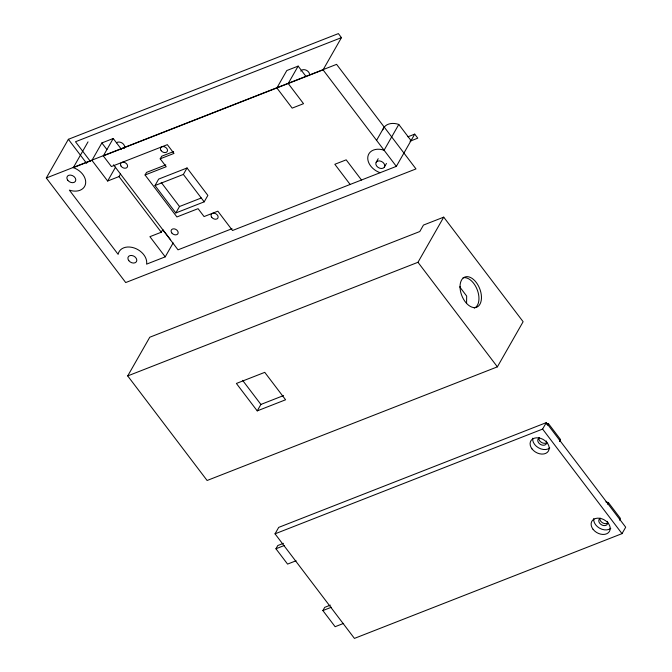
<?xml version="1.0" encoding="UTF-8"?>
<svg xmlns="http://www.w3.org/2000/svg" width="672" height="672" viewBox="0 0 672 672"><rect width="100%" height="100%" fill="white"/><g stroke="black" fill="none" stroke-linecap="round" stroke-linejoin="round"><path stroke-width="1.01" d="M466.57 303.349L466.662 296.058L459.917 287.179M559.86 441.328L560.524 439.522L548.411 423.578L546.529 424.309M46.309 177.996L336.58 64.361L415.985 168.924L125.714 282.559L46.309 177.996L68.376 139.306L338.386 33.6L341.452 37.632L323.064 69.871L103.295 155.912L111.401 166.547L167.328 144.656L173.989 153.418L160.205 158.81L166.211 166.715L145.06 174.989L176.912 216.947L198.064 208.664L204.07 216.569L217.846 211.176L232.52 230.504L396.337 166.37L414.725 134.131L417.791 138.163L410.012 141.212M173.166 242.92L165.228 256.847L146.588 264.146A15.28 11.105 29.7 0 0 134.333 248.01A15.28 11.105 29.7 0 0 118.129 254.352L69.359 190.126A15.28 11.105 29.7 0 0 85.562 183.784A15.28 11.105 29.7 0 0 73.307 167.647L88.024 141.859M73.307 167.647L91.946 160.356L101.875 142.943L113.224 138.499L121.388 149.251M103.295 155.912L113.224 138.499M91.946 160.356L107.646 181.02L115.584 167.093M107.646 181.02L118.994 176.576L120.473 173.998L113.501 164.808M145.06 174.989L146.53 172.41L165.757 164.884M160.205 158.81L161.683 156.232L173.62 151.561M154.997 185.531L158.676 179.08L187.043 167.975L207.866 195.409L204.187 201.852L175.829 212.957L154.997 185.531L183.364 174.426L187.043 167.975M165.228 256.847L149.906 236.678L161.263 232.235L162.733 229.656L120.473 173.998M175.829 212.957L179.508 206.514L201.247 197.996M298.15 66.108L288.212 83.513L303.534 103.681L292.186 108.125L276.872 87.956L286.801 70.543L298.15 66.108L306.113 76.591M127.705 375.925L149.772 337.235L419.79 231.529L423.461 225.078L443.722 217.148L523.127 321.712L497.381 366.853L207.11 480.488L127.705 375.925L417.976 262.29L443.722 217.148M376.488 140.498L383.586 128.041M376.152 162.322L378.218 158.693M411.054 140.574L398.798 124.446L384.09 150.234A15.28 11.105 29.7 0 0 367.878 156.576A15.28 11.105 29.7 0 0 380.134 172.712M384.384 167.076A4.754 3.452 29.7 0 0 379.722 160.927A4.754 3.452 29.7 0 0 376.706 166.093A4.754 3.452 29.7 0 0 384.384 167.076L386.459 163.447M257.225 410.886L285.592 399.781L264.76 372.355L236.393 383.46L257.225 410.886L260.904 404.443L283.592 395.556M275.033 533.837L278.704 527.386L546.286 422.638L625.691 527.201L622.012 533.644L354.43 638.4L275.033 533.837L542.606 429.08L546.286 422.638M296.083 560.767L287.574 564.094L275.94 548.772L277.78 545.546L283.45 543.32M343.636 623.381L335.126 626.707L322.871 610.571L324.71 607.354L330.38 605.128M547.462 425.233L548.411 423.578M559.574 441.176L560.524 439.522M607.404 504.168L608.353 502.513L605.884 501.925M619.517 520.12L620.466 518.456L608.353 502.513M341.452 37.632L75.491 141.75L90.275 161.221M407.921 136.794L414.725 134.131M232.05 228.698L178.021 249.833L162.733 229.656L170.612 239.803M275.94 548.772L284.449 545.437M322.871 610.571L331.38 607.244M323.064 69.871L396.337 166.37M361.494 180.012L346.181 159.844L334.832 164.287L350.146 184.456M417.976 262.29L497.381 366.853M542.606 429.08L622.012 533.644M183.364 174.426L204.187 201.852M161.204 182.406L179.508 206.514M101.875 142.943L106.898 149.554M118.994 176.576L161.263 232.235M68.376 139.306L86.654 163.372M242.6 380.335L260.904 404.443M382.813 129.83A15.28 11.105 29.7 0 1 398.798 124.446M116.474 142.8A4.864 3.536 29.7 0 1 122.396 143.228A4.864 3.536 29.7 0 1 124.295 148.369M300.796 71.106A4.864 3.536 29.7 0 1 306.222 70.199A4.864 3.536 29.7 0 1 309.54 75.096M546.361 441A4.754 3.452 29.7 0 1 544.253 445.166A4.754 3.452 29.7 0 1 538.432 442.512A4.754 3.452 29.7 0 1 539.524 437.875M546.848 442.562A4.754 3.452 29.7 0 1 541.582 442.478A4.754 3.452 29.7 0 1 538.894 437.968M549.755 447.98A10.156 7.375 29.7 0 1 538.499 447.804A10.156 7.375 29.7 0 1 532.762 438.178M607.387 521.363A4.754 3.452 29.7 0 1 605.279 525.529A4.754 3.452 29.7 0 1 599.458 522.875A4.754 3.452 29.7 0 1 600.55 518.238M607.874 522.925A4.754 3.452 29.7 0 1 602.608 522.841A4.754 3.452 29.7 0 1 599.92 518.33M610.772 528.343A10.156 7.375 29.7 0 1 599.525 528.167A10.156 7.375 29.7 0 1 593.779 518.532M463.042 277.796A16.204 9.601 68.6 0 1 477.38 290.119A16.204 9.601 68.6 0 1 474.239 308.162M67.771 180.281A4.754 3.452 29.7 0 0 75.449 181.264A4.754 3.452 29.7 0 0 70.778 175.115A4.754 3.452 29.7 0 0 67.771 180.281M128.789 260.644A4.754 3.452 29.7 0 0 136.475 261.626A4.754 3.452 29.7 0 0 131.804 255.478A4.754 3.452 29.7 0 0 128.789 260.644M171.797 232.957A3.78 2.747 29.7 0 0 177.904 233.738A3.78 2.747 29.7 0 0 174.191 228.85A3.78 2.747 29.7 0 0 171.797 232.957M211.747 217.316A3.78 2.747 29.7 0 0 217.862 218.098A3.78 2.747 29.7 0 0 214.141 213.209A3.78 2.747 29.7 0 0 211.747 217.316M121.01 166.06A3.78 2.747 29.7 0 0 127.168 167.303A3.78 2.747 29.7 0 0 123.908 162.263A3.78 2.747 29.7 0 0 121.01 166.06M161.146 150.679A3.78 2.747 29.7 0 0 167.252 151.46A3.78 2.747 29.7 0 0 163.54 146.572A3.78 2.747 29.7 0 0 161.146 150.679M532.022 448.921A10.156 7.375 29.7 0 0 548.436 451.021A10.156 7.375 29.7 0 0 538.465 437.884A10.156 7.375 29.7 0 0 532.022 448.921M593.048 529.284A10.156 7.375 29.7 0 0 609.462 531.384A10.156 7.375 29.7 0 0 599.491 518.246A10.156 7.375 29.7 0 0 593.048 529.284M460.034 286.482A16.204 9.601 68.6 0 0 475.952 307.44A16.204 9.601 68.6 0 0 476.263 282.458A16.204 9.601 68.6 0 0 460.034 286.482"/></g></svg>
